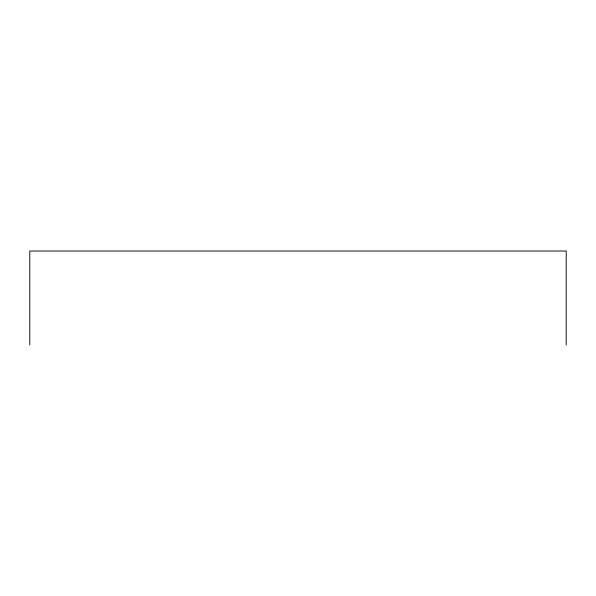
<?xml version="1.0" encoding="UTF-8"?>
<svg xmlns="http://www.w3.org/2000/svg" width="596" height="596" viewBox="0 0 596 596"><rect width="100%" height="100%" fill="white"/><g stroke="black" fill="none" stroke-linecap="round" stroke-linejoin="round"><path stroke-width="0.89" d="M566.2 344.972L566.2 251.028L29.8 251.028L29.8 344.972"/></g></svg>
